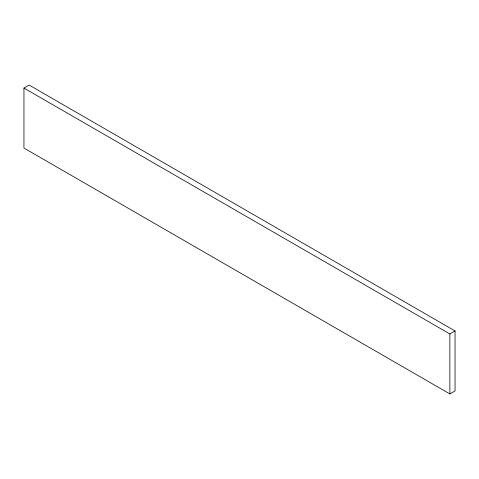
<?xml version="1.0" encoding="UTF-8"?>
<svg xmlns="http://www.w3.org/2000/svg" width="479" height="479" viewBox="0 0 479 479"><rect width="100%" height="100%" fill="white"/><g stroke="black" fill="none" stroke-linecap="round" stroke-linejoin="round"><path stroke-width="0.72" d="M23.95 88.064L29.141 85.064L455.05 330.959L455.05 390.936L449.859 393.936L23.95 148.041L23.95 88.064L449.859 333.959L455.05 330.959M449.859 333.959L449.859 393.936"/></g></svg>
